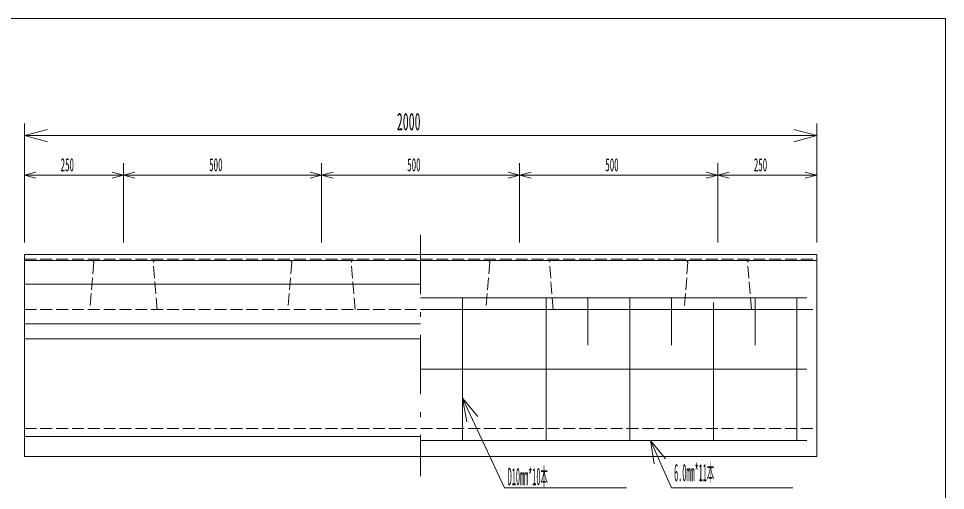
# Model space of a CAD drawing. Units: millimetres, scale not verified. Extents: x -25 to 3930, y 10 to 2860.
# Drawn here: x 1590 to 3930, y 1670 to 2860 of the extents above; entities that cross this region are included whole.
import ezdxf
from ezdxf.enums import TextEntityAlignment as Align

# ---------------------------------------------------------------- set-up
doc = ezdxf.new("R2010")
doc.units = ezdxf.units.MM
doc.header["$LTSCALE"] = 5
doc.linetypes.add('USER1', pattern=[50.5, 30, -9, 2.5, -9])
doc.linetypes.add('USER2', pattern=[8, 6, -2])
for name, color, linetype, lineweight in [('1', 7, 'Continuous', 18), ('17', 7, 'Continuous', 18), ('18', 7, 'Continuous', 18)]:
    doc.layers.add(name, color=color, linetype=linetype, lineweight=lineweight)
doc.styles.add('ＭＳ ゴシック', font='')
doc.styles.get('ＭＳ ゴシック').set_extended_font_data('MS Gothic')

msp = doc.modelspace()

# ---------------------------------------------------------------- linework, layer by layer
at = {"layer": '1'}
for p, q in [((-25, 2860), (3930, 2860)), ((3930, 2860), (3930, 10)), ((1605, 2595), (1605, 2295)), ((1605, 2565), (1662.956, 2580.529)), ((3605, 2565), (3547.044, 2580.529)), ((3605, 2595), (3605, 2295)), ((3605, 2565), (1605, 2565)), ((1605, 2565), (1662.956, 2549.471)), ((3605, 2565), (3547.044, 2549.471)), ((1605, 2495), (1605, 2295)), ((1855, 2495), (1855, 2295)), ((1855, 2495), (1855, 2295)), ((2355, 2495), (2355, 2295)), ((2355, 2495), (2355, 2295)), ((2855, 2495), (2855, 2295)), ((2855, 2495), (2855, 2295)), ((3355, 2495), (3355, 2295)), ((3355, 2495), (3355, 2295)), ((3605, 2495), (3605, 2295)), ((1605, 2465), (1633.978, 2472.765)), ((1605, 2465), (1855, 2465)), ((1605, 2465), (1633.978, 2457.235)), ((1855, 2465), (1826.022, 2472.765)), ((1855, 2465), (1826.022, 2457.235)), ((1855, 2465), (1883.978, 2472.765)), ((1855, 2465), (2355, 2465)), ((1855, 2465), (1883.978, 2457.235)), ((2355, 2465), (2326.022, 2472.765)), ((2355, 2465), (2326.022, 2457.235)), ((2355, 2465), (2383.978, 2472.765)), ((2355, 2465), (2855, 2465)), ((2355, 2465), (2383.978, 2457.235)), ((2855, 2465), (2826.022, 2472.765)), ((2855, 2465), (2826.022, 2457.235)), ((2855, 2465), (2883.978, 2472.765)), ((2855, 2465), (3355, 2465)), ((2855, 2465), (2883.978, 2457.235)), ((3355, 2465), (3326.022, 2472.765)), ((3355, 2465), (3326.022, 2457.235)), ((3355, 2465), (3383.978, 2472.765)), ((3355, 2465), (3605, 2465)), ((3355, 2465), (3383.978, 2457.235)), ((3605, 2465), (3576.022, 2472.765)), ((3605, 2465), (3576.022, 2457.235)), ((3605, 2265), (1605, 2265)), ((1605, 2265), (1605, 1756)), ((2605, 2250), (1605, 2250)), ((3605, 2250), (2605, 2250)), ((3605, 2265), (3605, 2250)), ((3605, 2250), (3605, 1756)), ((1605, 2190), (2605, 2190)), ((3027.5, 2156), (3027.5, 2036)), ((3238.5, 2156), (3238.5, 2036)), ((3449.5, 2156), (3449.5, 2036)), ((1605, 2090), (2605, 2090)), ((2605, 2052), (1605, 2052)), ((2711, 1902.375), (2816.5, 1676.531)), ((2711, 1902.375), (2749.599, 1856.439)), ((2711, 1902.375), (2721.459, 1843.294)), ((1605, 1806), (2605, 1806)), ((3185, 1796), (3238.5, 1676.531)), ((3185, 1796), (3222.86, 1749.453)), ((3185, 1796), (3194.514, 1736.759)), ((1605, 1756), (3605, 1756)), ((2816.5, 1676.531), (3125, 1676.531)), ((3238.5, 1676.531), (3545, 1676.531))]:
    msp.add_line(p, q, dxfattribs=at)
at = {"layer": '1', "linetype": 'USER1'}
msp.add_line((2605, 2315), (2605, 1706), dxfattribs=at)
at = {"layer": '1', "linetype": 'USER2'}
for p, q in [((1605, 2253), (2605, 2253)), ((1777.5, 2250), (1780, 2246)), ((1930, 2246), (1932.5, 2250)), ((2277.5, 2250), (2280, 2246)), ((2430, 2246), (2432.5, 2250)), ((2605, 2253), (3605, 2253)), ((2777.5, 2250), (2780, 2246)), ((2930, 2246), (2932.5, 2250)), ((3277.5, 2250), (3280, 2246)), ((3430, 2246), (3432.5, 2250)), ((1780, 2246), (1770, 2126)), ((1940, 2126), (1930, 2246)), ((2280, 2246), (2270, 2126)), ((2440, 2126), (2430, 2246)), ((2780, 2246), (2770, 2126)), ((2940, 2126), (2930, 2246)), ((3280, 2246), (3270, 2126)), ((3440, 2126), (3430, 2246)), ((1605, 2126), (3605, 2126)), ((1605, 1826), (3605, 1826))]:
    msp.add_line(p, q, dxfattribs=at)
at = {"layer": '17'}
for p, q in [((2711, 2156), (2711, 1796)), ((2922, 2156), (2922, 1796)), ((3133, 2156), (3133, 1796)), ((3555, 2156), (3555, 1796)), ((3344, 1796), (3344, 2144))]:
    msp.add_line(p, q, dxfattribs=at)
at = {"layer": '18'}
for p, q in [((2605, 2156), (3580, 2156)), ((3580, 2126), (2605, 2126)), ((3580, 1976), (2605, 1976)), ((3580, 1796), (2605, 1796))]:
    msp.add_line(p, q, dxfattribs=at)

# ---------------------------------------------------------------- texts
at = {"layer": '1', "style": 'ＭＳ ゴシック'}
for s, height, width, p in [('2000', 43.99, 0.5, (2545, 2565)), ('250', 32.99, 0.5, (1696.25, 2465)), ('500', 32.99, 0.5, (2071.25, 2465)), ('500', 32.99, 0.5, (2571.25, 2465)), ('500', 32.99, 0.5, (3071.25, 2465)), ('250', 32.99, 0.5, (3446.25, 2465)), ('D10mm*10本', 43.99, 0.3, (2825, 1670)), ('6.0mm*11本', 43.99, 0.3, (3245, 1680))]:
    msp.add_text(s, height=height, dxfattribs=dict(at, width=width)).set_placement(p, align=Align.BOTTOM_LEFT)

doc.saveas('drawing.dxf')
